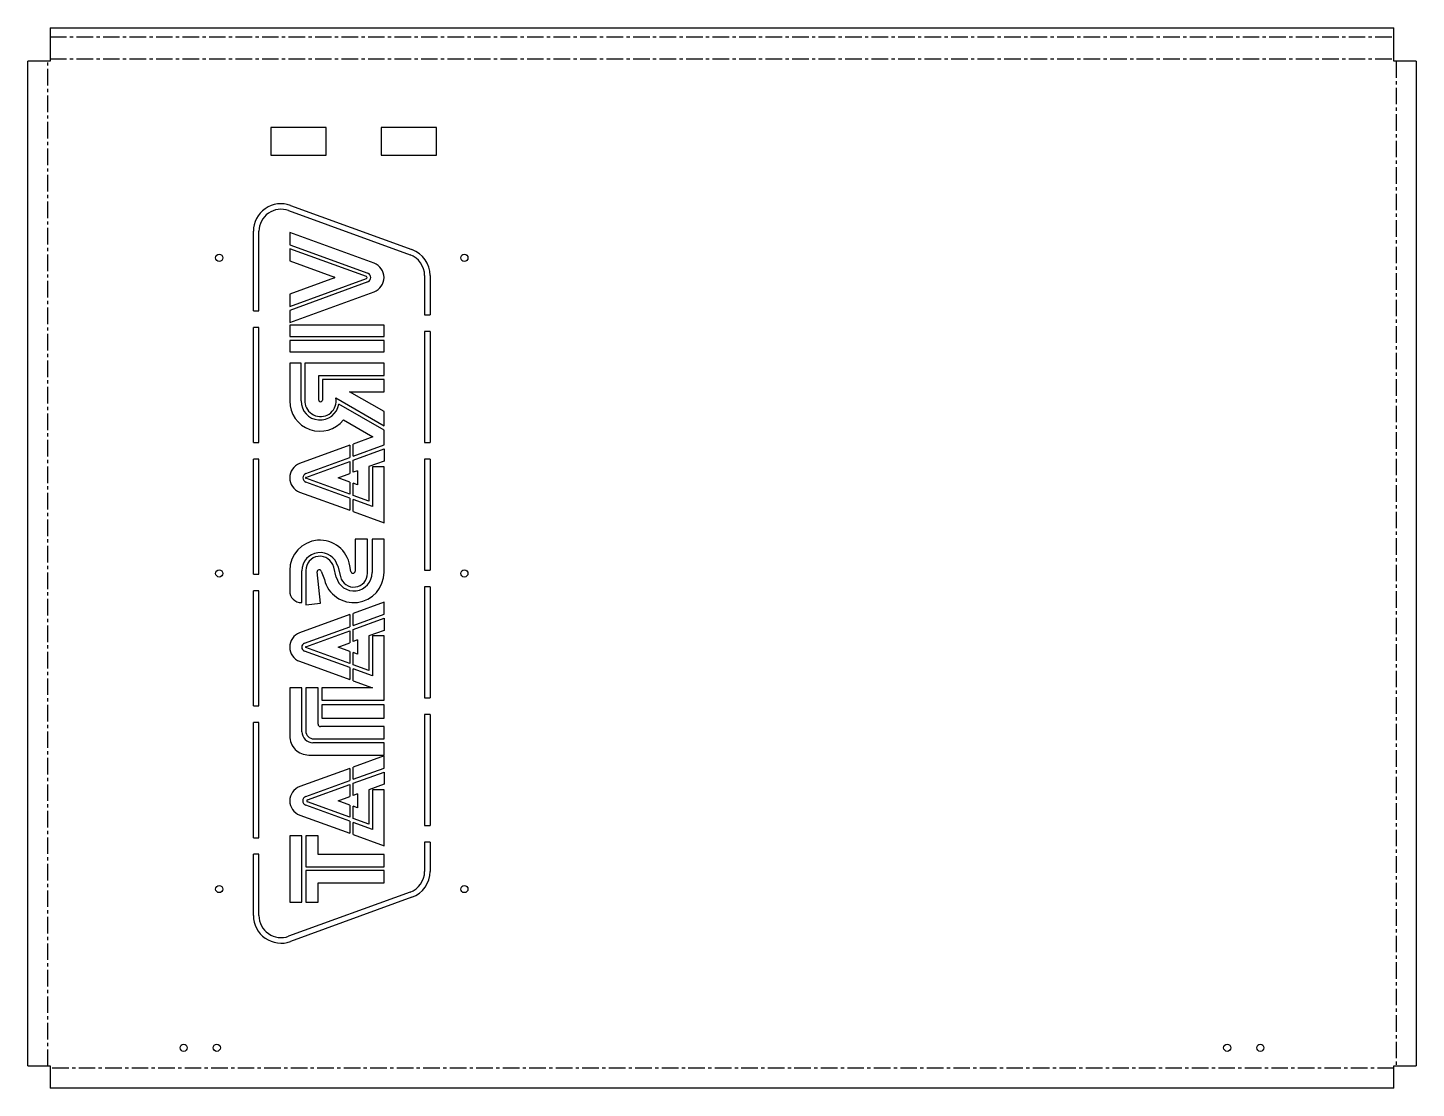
# Model space of a CAD drawing. Extents: x -1241 to 16, y -930 to 30.
import ezdxf

# ---------------------------------------------------------------- set-up
doc = ezdxf.new("R2010")
doc.units = 0
doc.header["$MEASUREMENT"] = 0
doc.linetypes.add('AXES', pattern=[24, 15, -3, 3, -3])
doc.layers.get('0').update_dxf_attribs({"linetype": 'CONTINUOUS'})

msp = doc.modelspace()

# ---------------------------------------------------------------- linework, layer by layer
at = {"color": 7}
for p, q in [((-1221.163419, 30.326838), (-4.163419, 30.326838)), ((-1221.163419, 30.326838), (-1221.163419, 0)), ((-4.163419, 0), (-4.163419, 30.326838)), ((-1221.163419, 0), (-1241.326838, 0)), ((-1241.326838, -910), (-1241.326838, 0)), ((16, 0), (-4.163419, 0)), ((16, 0), (16, -910)), ((-1021.163419, -60), (-1021.163419, -85)), ((-971.163419, -60), (-1021.163419, -60)), ((-971.163419, -85), (-971.163419, -60)), ((-921.163419, -60), (-921.163419, -85)), ((-871.163419, -60), (-921.163419, -60)), ((-871.163419, -85), (-871.163419, -60)), ((-1021.163419, -85), (-971.163419, -85)), ((-921.163419, -85), (-871.163419, -85)), ((-1005.122072, -135.23318), (-895.122072, -175.269906)), ((-1003.411971, -130.534717), (-893.411971, -170.571443)), ((-1036.962475, -226.052135), (-1036.962475, -154.027032)), ((-1031.962475, -226.052135), (-1031.962475, -154.027032)), ((-927.746817, -183.029572), (-1004.153023, -155.219993)), ((-1004.153022, -166.158943), (-933.474094, -191.883963)), ((-934.645997, -195.103742), (-1004.153022, -169.805259)), ((-1004.153021, -180.744208), (-963.452469, -195.557995)), ((-963.452469, -196.259382), (-1004.153019, -211.073174)), ((-1004.153018, -222.012123), (-934.645997, -196.713631)), ((-933.474093, -199.933409), (-1004.153018, -225.658439)), ((-881.962475, -194.063758), (-881.962475, -229.712798)), ((-876.962475, -194.063758), (-876.962475, -229.712798)), ((-1004.153017, -236.597389), (-927.746815, -208.7878)), ((-1036.962475, -345.349682), (-1036.962475, -241.052135)), ((-1031.962475, -345.349682), (-1031.962475, -241.052135)), ((-918.728761, -239.167196), (-1004.153017, -239.167196)), ((-1004.153016, -249.446451), (-918.72876, -249.446451)), ((-881.962475, -244.712798), (-881.962475, -345.349682)), ((-876.962475, -244.712798), (-876.962475, -345.349682)), ((-918.72876, -252.872862), (-1004.153016, -252.872862)), ((-1004.153015, -263.152118), (-918.728759, -263.152118)), ((-1004.153014, -273.431367), (-1004.153014, -307.695534)), ((-993.873762, -307.695533), (-993.873762, -273.431367)), ((-918.728758, -273.431362), (-990.447348, -273.431362)), ((-990.447348, -273.431367), (-990.447348, -307.695533)), ((-977.834444, -284.56722), (-918.728757, -284.56722)), ((-977.834443, -306.838928), (-977.834443, -284.56722)), ((-918.728757, -288.245323), (-974.408028, -288.245323)), ((-949.886077, -299.381179), (-918.728756, -299.381179)), ((-918.728755, -317.369864), (-949.886077, -299.381179)), ((-962.415568, -304.996337), (-918.728754, -330.218926)), ((-918.728754, -334.175412), (-959.609596, -310.57285)), ((-955.386276, -324.88064), (-928.771844, -340.246487)), ((-949.680582, -347.856647), (-995.134956, -364.400689)), ((-946.680582, -357.703685), (-918.728753, -347.53005)), ((-946.680582, -361.350002), (-918.728753, -351.176366)), ((-1036.962475, -464.647229), (-1036.962475, -360.349682)), ((-1031.962475, -464.647229), (-1031.962475, -360.349682)), ((-989.562714, -376.957825), (-949.680582, -362.441913)), ((-989.407677, -373.25508), (-949.680582, -358.795596)), ((-881.962475, -360.349682), (-881.962475, -460.986566)), ((-876.962475, -360.349682), (-876.962475, -460.986566)), ((-932.434418, -367.103771), (-932.434418, -398.394776)), ((-929.008002, -367.428851), (-929.008002, -403.288206)), ((-918.728748, -417.968495), (-918.728748, -367.42885)), ((-949.680582, -392.117686), (-989.562714, -377.601781)), ((-949.680582, -395.764003), (-989.407677, -381.304526)), ((-995.134954, -390.158917), (-949.680582, -406.702952)), ((-946.680582, -407.794862), (-918.728748, -417.968495)), ((-944.7775, -432.917358), (-944.7775, -461.699258)), ((-933.641644, -463.755107), (-933.641644, -432.917357)), ((-929.442438, -432.917357), (-929.442438, -463.182162)), ((-918.728745, -462.898502), (-918.728745, -432.917356)), ((-993.017146, -490.351552), (-993.017146, -461.418034)), ((-989.590731, -461.22701), (-989.590731, -492.237622)), ((-976.2471, -490.83515), (-979.216317, -462.584937)), ((-881.962475, -475.986566), (-881.962475, -576.62345)), ((-876.962475, -475.986566), (-876.962475, -576.62345)), ((-1036.962475, -583.944776), (-1036.962475, -479.647229)), ((-1031.962475, -583.944776), (-1031.962475, -479.647229)), ((-918.728743, -489.923245), (-946.680582, -500.096884)), ((-949.680582, -501.188795), (-995.134945, -517.732834)), ((-946.680582, -511.035834), (-918.728743, -500.862194)), ((-990.734608, -527.070191), (-949.680582, -512.127745)), ((-946.680582, -514.68215), (-918.728742, -504.508511)), ((-989.562703, -530.289969), (-949.680582, -515.774061)), ((-932.434409, -520.435916), (-932.434409, -551.726921)), ((-929.007991, -520.564091), (-929.007991, -556.620351)), ((-918.728737, -578.695153), (-918.728737, -520.56409)), ((-949.680582, -549.096144), (-990.734607, -534.153704)), ((-949.680582, -545.449827), (-989.562703, -530.933925)), ((-995.134943, -543.491061), (-949.680582, -560.035093)), ((-1004.152994, -567.559305), (-1004.152994, -610.990935)), ((-993.017138, -607.344943), (-993.017138, -567.559304)), ((-989.590724, -567.559304), (-989.590724, -606.481552)), ((-978.454867, -600.346421), (-978.454867, -567.559303)), ((-929.007988, -567.5593), (-974.921971, -567.5593)), ((-974.92197, -578.695157), (-918.728737, -578.695157)), ((-918.728737, -582.978174), (-974.92197, -582.978174)), ((-1036.962475, -703.242323), (-1036.962475, -598.944776)), ((-1031.962475, -703.242323), (-1031.962475, -598.944776)), ((-918.728736, -602.68007), (-976.121214, -602.68007)), ((-974.921969, -594.970636), (-918.728736, -594.970636)), ((-881.962475, -591.62345), (-881.962475, -692.260333)), ((-876.962475, -591.62345), (-876.962475, -692.260333)), ((-982.256344, -613.815928), (-918.728735, -613.815928)), ((-986.765724, -628.378199), (-918.728734, -628.378199)), ((-918.728735, -617.24234), (-983.119734, -617.24234)), ((-949.680582, -640.500352), (-995.026568, -657.004945)), ((-918.728734, -629.234799), (-946.680582, -639.408441)), ((-946.680582, -650.347391), (-918.728733, -640.173748)), ((-989.590717, -665.965406), (-949.680582, -651.439302)), ((-946.680582, -653.993707), (-918.728733, -643.820064)), ((-988.127386, -669.079114), (-949.680582, -655.085618)), ((-932.433635, -659.747191), (-932.433635, -690.959867)), ((-929.007982, -659.875644), (-929.007982, -695.853019)), ((-918.728728, -710.533309), (-918.728728, -659.875644)), ((-949.680582, -688.328809), (-989.590716, -673.802711)), ((-949.680582, -684.682492), (-988.127386, -670.689003)), ((-995.026566, -682.763173), (-949.680582, -699.267758)), ((-1004.152985, -701.578413), (-1004.152985, -761.540705)), ((-993.017127, -761.540704), (-993.017127, -701.578413)), ((-989.590714, -701.578412), (-989.590714, -729.549926)), ((-946.680582, -700.359668), (-918.728728, -710.533309)), ((-881.962475, -707.260333), (-881.962475, -733.733344)), ((-876.962475, -707.260333), (-876.962475, -733.733344)), ((-1036.962475, -773.770069), (-1036.962475, -718.242323)), ((-1031.962475, -773.770069), (-1031.962475, -718.242323)), ((-918.728728, -718.414067), (-978.454859, -718.414067)), ((-989.590713, -729.549926), (-918.728727, -729.549926)), ((-918.728727, -732.976338), (-989.590712, -732.976338)), ((-989.590712, -732.976342), (-989.590712, -761.540704)), ((-895.122072, -752.527196), (-1005.122072, -792.563922)), ((-978.454857, -744.112196), (-918.728726, -744.112196)), ((-893.411971, -757.225659), (-1003.411971, -797.262385)), ((-1241.326838, -910), (-1221.163419, -910)), ((-1221.163419, -910), (-1221.163419, -930.163419)), ((-4.163419, -930.163419), (-4.163419, -910)), ((-4.163419, -910), (16, -910)), ((-4.163419, -930.163419), (-1221.163419, -930.163419))]:
    msp.add_line(p, q, dxfattribs=at)
at = {"color": 1, "linetype": 'AXES'}
for p, q in [((-1221.163419, 22.245129), (-4.163419, 22.245129)), ((-1223.245129, -910), (-1223.245129, 0)), ((-1221.163419, 2.08171), (-4.163419, 2.08171)), ((-2.08171, 0), (-2.08171, -910)), ((-4.163419, -912.08171), (-1221.163419, -912.08171))]:
    msp.add_line(p, q, dxfattribs=at)
at = {"color": 7, "ltscale": 0.273474}
for p, q in [((-1004.153023, -155.219993), (-1004.153023, -166.158943)), ((-1004.153022, -169.805259), (-1004.153022, -180.744208)), ((-1004.153019, -211.073174), (-1004.153019, -222.012123)), ((-1004.153018, -225.658439), (-1004.153018, -236.597389)), ((-949.680582, -347.856647), (-949.680582, -358.795596)), ((-946.680582, -357.703685), (-946.680582, -346.764736)), ((-918.728753, -351.176366), (-918.728753, -362.115315)), ((-949.680582, -362.441913), (-949.680582, -373.380862)), ((-946.680582, -372.288951), (-946.680582, -361.350002)), ((-949.680582, -381.178737), (-949.680582, -392.117686)), ((-946.680582, -393.209597), (-946.680582, -382.270648)), ((-949.680582, -395.764003), (-949.680582, -406.702952)), ((-946.680582, -407.794862), (-946.680582, -396.855913)), ((-918.728743, -500.862194), (-918.728743, -489.923245)), ((-949.680582, -501.188795), (-949.680582, -512.127745)), ((-946.680582, -511.035834), (-946.680582, -500.096884)), ((-946.680582, -525.6211), (-946.680582, -514.68215)), ((-918.728742, -504.508511), (-918.728742, -515.44746)), ((-949.680582, -515.774061), (-949.680582, -526.713011)), ((-949.680582, -534.510878), (-949.680582, -545.449827)), ((-946.680582, -546.541738), (-946.680582, -535.602789)), ((-949.680582, -549.096144), (-949.680582, -560.035093)), ((-946.680582, -561.127003), (-946.680582, -550.188054)), ((-949.680582, -640.500352), (-949.680582, -651.439302)), ((-946.680582, -650.347391), (-946.680582, -639.408441)), ((-918.728733, -640.173748), (-918.728733, -629.234799)), ((-918.728733, -643.820064), (-918.728733, -654.759014)), ((-949.680582, -655.085618), (-949.680582, -666.024568)), ((-946.680582, -664.932657), (-946.680582, -653.993707)), ((-949.680582, -673.743543), (-949.680582, -684.682492)), ((-946.680582, -685.774403), (-946.680582, -674.835454)), ((-949.680582, -688.328809), (-949.680582, -699.267758)), ((-946.680582, -700.359668), (-946.680582, -689.420719))]:
    msp.add_line(p, q, dxfattribs=at)
at = {"color": 7, "ltscale": 0.125}
for p, q in [((-1036.962475, -226.052135), (-1031.962475, -226.052135)), ((-881.962475, -229.712798), (-876.962475, -229.712798)), ((-1031.962475, -241.052135), (-1036.962475, -241.052135)), ((-876.962475, -244.712798), (-881.962475, -244.712798)), ((-1036.962475, -345.349682), (-1031.962475, -345.349682)), ((-881.962475, -345.349682), (-876.962475, -345.349682)), ((-1031.962475, -360.349682), (-1036.962475, -360.349682)), ((-876.962475, -360.349682), (-881.962475, -360.349682)), ((-1036.962475, -464.647229), (-1031.962475, -464.647229)), ((-881.962475, -460.986566), (-876.962475, -460.986566)), ((-876.962475, -475.986566), (-881.962475, -475.986566)), ((-1031.962475, -479.647229), (-1036.962475, -479.647229)), ((-881.962475, -576.62345), (-876.962475, -576.62345)), ((-1036.962475, -583.944776), (-1031.962475, -583.944776)), ((-1031.962475, -598.944776), (-1036.962475, -598.944776)), ((-876.962475, -591.62345), (-881.962475, -591.62345)), ((-1036.962475, -703.242323), (-1031.962475, -703.242323)), ((-881.962475, -692.260333), (-876.962475, -692.260333)), ((-876.962475, -707.260333), (-881.962475, -707.260333)), ((-1031.962475, -718.242323), (-1036.962475, -718.242323))]:
    msp.add_line(p, q, dxfattribs=at)
at = {"color": 7, "ltscale": 0.256981}
for p, q in [((-1004.153017, -239.167201), (-1004.153017, -249.446451)), ((-918.72876, -249.446445), (-918.72876, -239.167196)), ((-1004.153016, -252.872868), (-1004.153016, -263.152118)), ((-918.728759, -263.152112), (-918.728759, -252.872862)), ((-993.873765, -273.431367), (-1004.153014, -273.431367)), ((-918.728752, -367.42885), (-929.008002, -367.42885)), ((-918.728741, -520.56409), (-929.007991, -520.56409)), ((-918.728732, -659.875644), (-929.007982, -659.875644))]:
    msp.add_line(p, q, dxfattribs=at)
at = {"color": 7, "ltscale": 0.278396}
for p, q in [((-918.728757, -284.567216), (-918.728757, -273.431362)), ((-918.728756, -299.381177), (-918.728756, -288.245323)), ((-933.641646, -432.917357), (-944.7775, -432.917357)), ((-993.01714, -567.559304), (-1004.152994, -567.559304)), ((-978.45487, -567.559303), (-989.590724, -567.559303)), ((-974.921971, -567.559303), (-974.921971, -578.695157)), ((-918.728735, -613.815924), (-918.728735, -602.68007)), ((-918.728734, -628.378194), (-918.728734, -617.24234)), ((-993.017131, -701.578413), (-1004.152985, -701.578413)), ((-978.45486, -701.578412), (-989.590714, -701.578412)), ((-918.728727, -729.549921), (-918.728727, -718.414067)), ((-918.728726, -744.112192), (-918.728726, -732.976338)), ((-1004.152981, -761.540705), (-993.017127, -761.540705)), ((-989.59071, -761.540704), (-978.454856, -761.540704))]:
    msp.add_line(p, q, dxfattribs=at)
at = {"color": 7, "ltscale": 0.46484}
msp.add_line((-974.408028, -288.245326), (-974.408028, -306.838928), dxfattribs=at)
at = {"color": 7, "ltscale": 0.321227}
msp.add_line((-918.728754, -330.218926), (-918.728754, -317.369864), dxfattribs=at)
at = {"color": 7, "ltscale": 0.333866}
msp.add_line((-918.728753, -347.53005), (-918.728753, -334.175412), dxfattribs=at)
at = {"color": 7, "ltscale": 0.476452}
msp.add_line((-928.771844, -340.246487), (-946.680582, -346.764736), dxfattribs=at)
at = {"color": 7, "ltscale": 0.364632}
for p, q in [((-918.728752, -362.115315), (-932.434418, -367.103771)), ((-918.728742, -515.44746), (-932.434409, -520.435916))]:
    msp.add_line(p, q, dxfattribs=at)
at = {"color": 7, "ltscale": 0.284993}
for p, q in [((-960.392825, -377.279801), (-949.680582, -373.380862)), ((-949.680582, -381.178737), (-960.392825, -377.279801)), ((-960.392814, -530.611945), (-949.680582, -526.713011)), ((-949.680582, -534.510878), (-960.392814, -530.611945))]:
    msp.add_line(p, q, dxfattribs=at)
at = {"color": 7, "ltscale": 0.105538}
for p, q in [((-942.713668, -370.845113), (-946.680582, -372.288951)), ((-942.713667, -383.714486), (-946.680582, -382.270648)), ((-942.713658, -524.177257), (-946.680582, -525.6211)), ((-942.713657, -537.046631), (-946.680582, -535.602789))]:
    msp.add_line(p, q, dxfattribs=at)
at = {"color": 7, "ltscale": 0.321734}
for p, q in [((-942.713668, -370.845113), (-942.713668, -383.714486)), ((-942.713658, -524.177257), (-942.713658, -537.046631))]:
    msp.add_line(p, q, dxfattribs=at)
at = {"color": 7, "ltscale": 0.379011}
msp.add_line((-932.434416, -398.394776), (-946.680582, -393.209597), dxfattribs=at)
at = {"color": 7, "ltscale": 0.470169}
msp.add_line((-929.007999, -403.288206), (-946.680582, -396.855913), dxfattribs=at)
at = {"color": 7, "ltscale": 0.267842}
msp.add_line((-918.728747, -432.917356), (-929.442438, -432.917356), dxfattribs=at)
at = {"color": 7, "ltscale": 0.460425}
msp.add_line((-1004.153002, -461.227011), (-1004.153002, -479.644001), dxfattribs=at)
at = {"color": 7, "ltscale": 0.207155}
msp.add_line((-975.571228, -461.743418), (-972.737177, -469.529907), dxfattribs=at)
at = {"color": 7, "ltscale": 0.233511}
msp.add_line((-962.014621, -467.181525), (-964.274278, -458.118539), dxfattribs=at)
at = {"color": 7, "ltscale": 0.240687}
msp.add_line((-960.612088, -457.439191), (-958.282991, -466.780686), dxfattribs=at)
at = {"color": 7, "ltscale": 0.128491}
msp.add_line((-948.863948, -462.020485), (-949.667014, -456.943987), dxfattribs=at)
at = {"color": 7, "ltscale": 0.010708}
msp.add_line((-993.445448, -490.351552), (-993.017146, -490.351552), dxfattribs=at)
at = {"color": 7, "ltscale": 0.335428}
msp.add_line((-989.590729, -492.237622), (-976.2471, -490.83515), dxfattribs=at)
at = {"color": 7, "ltscale": 0.379012}
msp.add_line((-932.434406, -551.726921), (-946.680582, -546.541738), dxfattribs=at)
at = {"color": 7, "ltscale": 0.47017}
for p, q in [((-929.007988, -556.620351), (-946.680582, -550.188054)), ((-946.680582, -561.127003), (-929.007988, -567.5593)), ((-929.007979, -695.853019), (-946.680582, -689.420719))]:
    msp.add_line(p, q, dxfattribs=at)
at = {"color": 7, "ltscale": 0.299811}
for p, q in [((-974.92197, -582.978178), (-974.92197, -594.970636)), ((-918.728736, -594.970632), (-918.728736, -582.978174))]:
    msp.add_line(p, q, dxfattribs=at)
at = {"color": 7, "ltscale": 0.28211}
for p, q in [((-960.284437, -669.884056), (-949.680582, -666.024568)), ((-949.680582, -673.743543), (-960.284437, -669.884056))]:
    msp.add_line(p, q, dxfattribs=at)
at = {"color": 7, "ltscale": 0.105558}
for p, q in [((-942.712885, -663.488533), (-946.680582, -664.932657)), ((-942.712884, -676.279577), (-946.680582, -674.835454))]:
    msp.add_line(p, q, dxfattribs=at)
at = {"color": 7, "ltscale": 0.319776}
msp.add_line((-942.712885, -663.488533), (-942.712885, -676.279577), dxfattribs=at)
at = {"color": 7, "ltscale": 0.364611}
msp.add_line((-918.728732, -654.759014), (-932.433635, -659.747191), dxfattribs=at)
at = {"color": 7, "ltscale": 0.379032}
msp.add_line((-932.433633, -690.959867), (-946.680582, -685.774403), dxfattribs=at)
at = {"color": 7, "ltscale": 0.420891}
msp.add_line((-978.454859, -718.414071), (-978.454859, -701.578412), dxfattribs=at)
at = {"color": 7, "ltscale": 0.435713}
msp.add_line((-978.454856, -761.540703), (-978.454856, -744.112196), dxfattribs=at)
at = {"color": 7}
for centre in [(-1067.962475, -178.027032), (-845.962475, -178.027032), (-1067.962475, -463.898551), (-845.962475, -463.898551), (-1067.962475, -749.770069), (-845.962475, -749.770069), (-1100.163419, -893.5), (-1070.163419, -893.5), (-155.163419, -893.5), (-125.163419, -893.5)]:
    msp.add_circle(centre, 3.25, dxfattribs=at)
for centre, radius, start, end in [((-1011.962475, -154.027032), 25, 70, 180), ((-1011.962475, -154.027032), 20, 70, 180), ((-901.962475, -194.063758), 20, 0, 70), ((-901.962475, -194.063758), 25, 0, 70), ((-932.434042, -195.908686), 13.705534, 289.998478, 70.00153), ((-963.581388, -195.908688), 0.373639, 290.18409, 69.815917), ((-934.941905, -195.908686), 0.857611, 290.184089, 69.815918), ((-934.938852, -195.908686), 4.282979, 289.998478, 70.00153), ((-976.741056, -307.693765), 27.411956, 180.003698, 321.171997), ((-976.620649, -307.692921), 17.253114, 180.008675, 350.391077), ((-976.292229, -307.694639), 14.155116, 180.003619, 190.996556), ((-976.301503, -307.695532), 14.145842, 191.000171, 11.000171), ((-976.121235, -306.838928), 1.713208, 180.000004, 0.000004), ((-990.447729, -377.279803), 13.705534, 109.998478, 250.00153), ((-987.942919, -377.279803), 4.282979, 109.998478, 250.00153), ((-989.445524, -377.279803), 0.342642, 110.000005, 250.000003), ((-976.741337, -461.231224), 27.411665, 8.998112, 179.991195), ((-976.570075, -461.420249), 16.447072, 14.007725, 179.992283), ((-976.741456, -461.228741), 12.849275, 14.007725, 179.992283), ((-977.342108, -462.387966), 1.884531, 20, 185.999508), ((-946.140532, -462.89481), 27.411787, 194.007725, 359.992283), ((-945.974332, -463.179935), 16.531897, 194.007725, 359.992283), ((-946.148272, -463.753422), 12.506628, 194.007725, 359.992283), ((-946.833353, -461.699206), 2.055854, 188.99075, 359.998558), ((-993.445545, -479.644097), 10.707455, 179.999485, 270.000523), ((-990.447719, -530.611947), 13.705534, 109.998478, 250.00153), ((-989.44562, -530.611947), 3.769022, 109.998489, 250.00153), ((-989.445513, -530.611947), 0.342642, 110.000005, 250.000133), ((-976.120248, -600.345454), 2.33462, 180.023729, 269.976279), ((-986.765883, -610.991091), 17.387108, 179.999485, 270.000523), ((-983.119824, -607.345032), 9.897313, 179.999485, 270.000523), ((-982.253306, -606.478513), 7.337415, 180.023729, 269.976279), ((-990.339342, -669.884058), 13.705534, 109.998478, 250.00153), ((-988.164562, -669.884058), 4.170102, 109.998478, 250.00153), ((-987.83441, -669.884058), 0.856604, 110.000005, 250.000003), ((-901.962475, -733.733344), 20, 290, 360), ((-901.962475, -733.733344), 25, 290, 0), ((-1011.962475, -773.770069), 25, 180, 290), ((-1011.962475, -773.770069), 20, 180, 290)]:
    msp.add_arc(centre, radius, start, end, dxfattribs=at)

doc.saveas('drawing.dxf')
